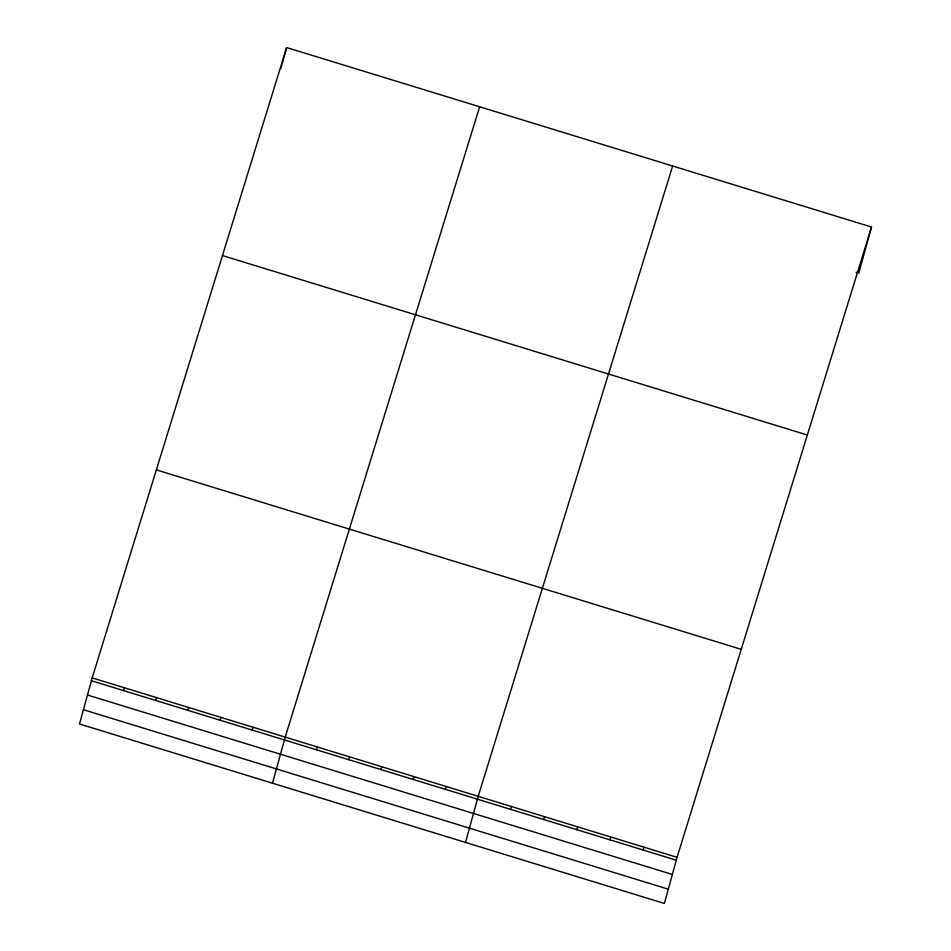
<?xml version="1.0" encoding="UTF-8"?>
<svg xmlns="http://www.w3.org/2000/svg" width="951" height="951" viewBox="0 0 951 951"><rect width="100%" height="100%" fill="white"/><g stroke="black" fill="none" stroke-linecap="round" stroke-linejoin="round"><path stroke-width="1.43" d="M92.188 677.885L79.492 723.984L664.369 903.45L677.076 857.338L871.508 227.016L286.631 47.55L92.188 677.885L677.076 857.338M280.807 68.686L281.912 64.68M282.304 63.253L286.631 47.55M123.571 690.604L124.355 687.751M155.738 700.483L156.523 697.618M187.906 710.349L188.69 707.496M220.073 720.216L220.87 717.363M252.241 730.083L253.037 727.23M272.497 783.208L285.205 737.108L479.637 106.774M316.588 749.828L317.372 746.975M348.755 759.694L349.54 756.841M380.923 769.573L381.708 766.72M413.091 779.44L413.875 776.587M445.258 789.306L446.043 786.453M465.514 842.431L478.21 796.332L672.654 165.997M510.568 809.349L511.353 806.496M543.71 819.524L544.495 816.671M576.853 829.688L577.637 826.835M609.995 839.864L610.792 836.999M643.138 850.028L643.934 847.175M871.508 227.016L858.812 273.115L856.043 272.271M222.463 255.557L807.34 435.023M156.356 469.877L741.233 649.331M91.403 680.738L676.292 860.203M87.468 695.015L672.357 874.468M83.426 709.719L668.303 889.173"/></g></svg>
